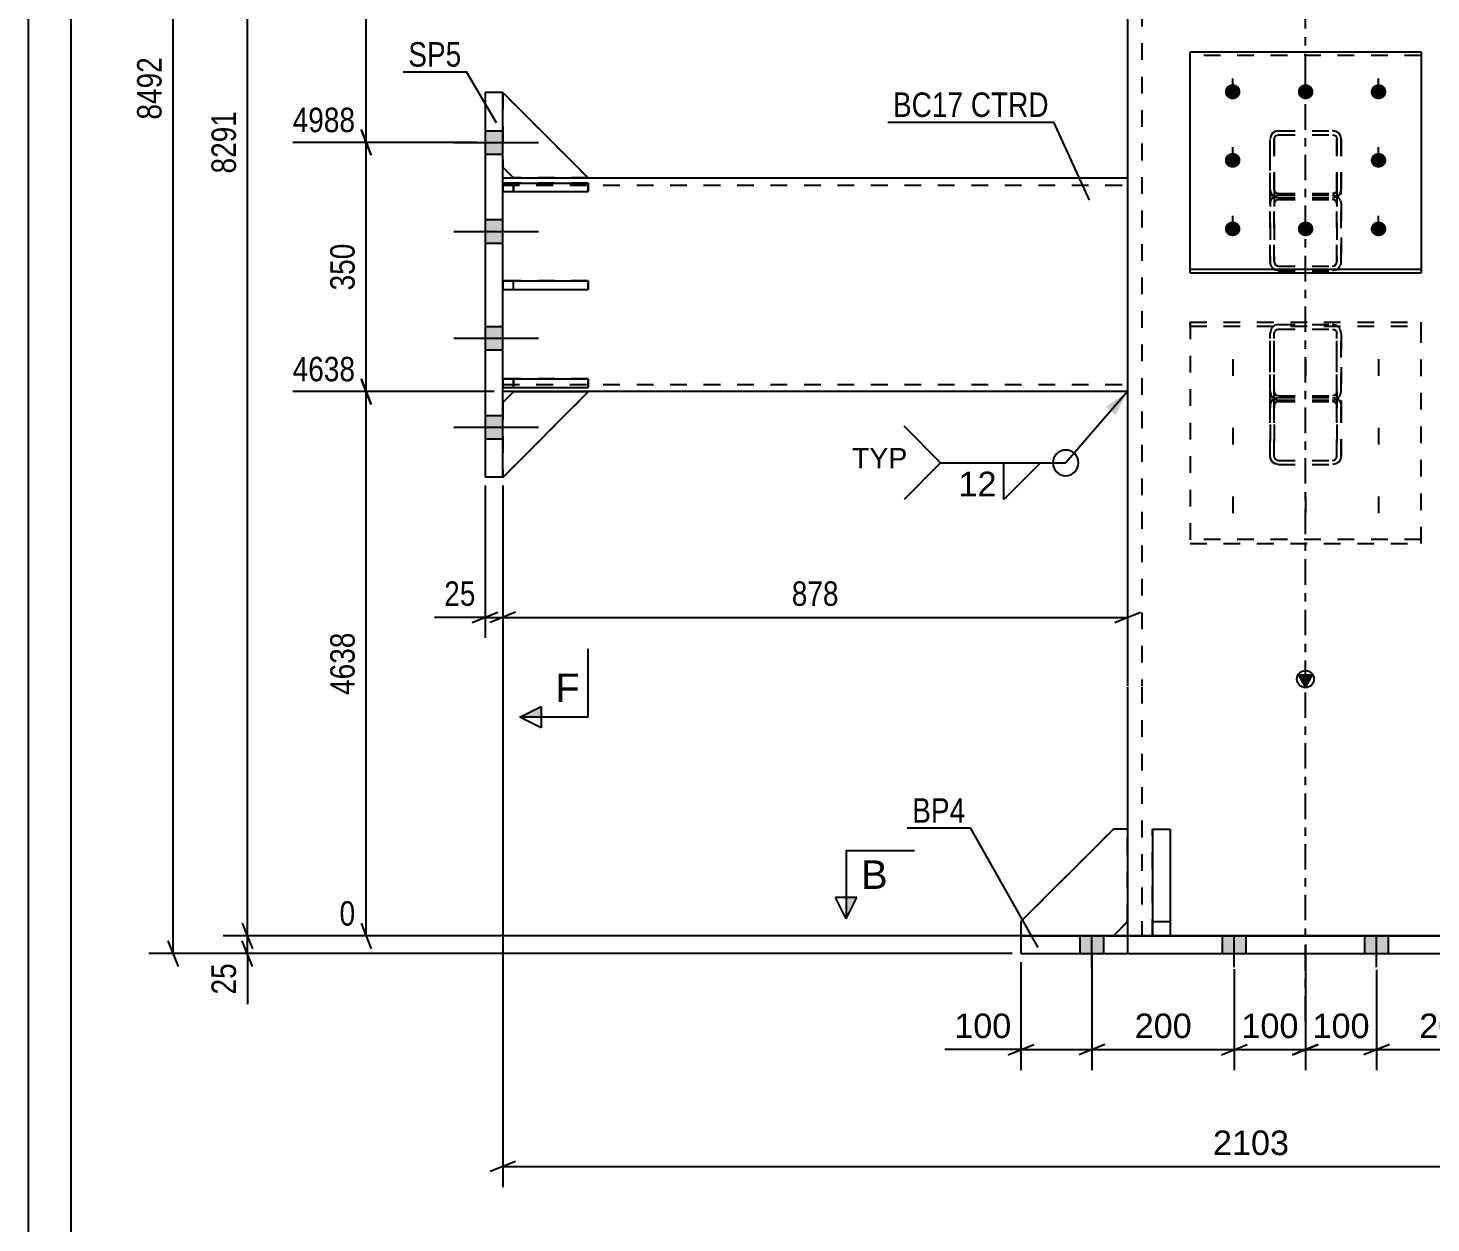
# Model space of a CAD drawing. Header units: millimetres. Extents: x -150 to 444, y -739 to 230.
# Drawn here: x -149.6 to 14.7, y -33.6 to 106.3 of the extents above; entities that cross this region are included whole.
import ezdxf

# ---------------------------------------------------------------- set-up
doc = ezdxf.new("R2010")
doc.units = ezdxf.units.MM
doc.linetypes.add('DXK_LINE_DOT2', pattern=[3.9198, 1.9599, -1.9599])
doc.linetypes.add('DXK_LINE_DOT3', pattern=[5.9187, 2.979, -0.9799, 0.9799, -0.9799])
doc.styles.add('Arial', font='ARIAL.TTF', dxfattribs={"height": 0.2})
doc.styles.add('Arial Narrow', font='ARIALN.TTF', dxfattribs={"height": 0.2})

# ---------------------------------------------------------------- blocks, each defined once
blk = doc.blocks.new('Unknown-284930291-1134')
at = {"color": 5, "linetype": 'Continuous'}
for p, q in [((-149.6, 229.79), (-149.6, -190.21)), ((-144.6, 224.79), (-144.6, -185.21))]:
    blk.add_line(p, q, dxfattribs=at)
blk = doc.blocks.new('Part-284930291-2662 - 2659')
at = {"color": 7, "linetype": 'DXK_LINE_DOT2'}
for p, q in [((-84, 76.68), (-94, 76.68)), ((-94, 76.68), (-94, 75.68)), ((-94, 75.68), (-84, 75.68)), ((-92.75, 75.68), (-92.75, 76.68)), ((-84, 75.68), (-84, 76.68))]:
    blk.add_line(p, q, dxfattribs=at)
blk = doc.blocks.new('Part-284930291-2661 - 2659')
at = {"color": 7, "linetype": 'DXK_LINE_DOT2'}
for p, q in [((-84, 88.13), (-94, 88.13)), ((-94, 88.13), (-94, 87.13)), ((-94, 87.13), (-84, 87.13)), ((-92.75, 88.13), (-92.75, 87.13)), ((-84, 87.13), (-84, 88.13))]:
    blk.add_line(p, q, dxfattribs=at)
blk = doc.blocks.new('Part-284930291-2663 - 2659')
at = {"color": 7, "linetype": 'DXK_LINE_DOT2'}
for p, q in [((-84, 65.22), (-94, 65.22)), ((-94, 65.22), (-94, 64.22)), ((-94, 64.22), (-84, 64.22)), ((-92.75, 65.22), (-92.75, 64.22)), ((-84, 64.22), (-84, 65.22))]:
    blk.add_line(p, q, dxfattribs=at)
blk = doc.blocks.new('Part-284930291-2664 - 2659')
at = {"color": 2, "linetype": 'Continuous'}
for p, q in [((-94, 88.13), (-84, 88.13)), ((-94, 88.13), (-94, 87.13)), ((-94, 87.13), (-84, 87.13)), ((-84, 88.13), (-84, 87.13))]:
    blk.add_line(p, q, dxfattribs=at)
at = {"color": 7, "linetype": 'DXK_LINE_DOT2'}
blk.add_line((-92.75, 87.13), (-92.75, 88.13), dxfattribs=at)
blk = doc.blocks.new('Part-284930291-2665 - 2659')
at = {"color": 2, "linetype": 'Continuous'}
for p, q in [((-94, 76.68), (-84, 76.68)), ((-94, 76.68), (-94, 75.68)), ((-94, 75.68), (-84, 75.68)), ((-84, 76.68), (-84, 75.68))]:
    blk.add_line(p, q, dxfattribs=at)
at = {"color": 7, "linetype": 'DXK_LINE_DOT2'}
blk.add_line((-92.75, 75.68), (-92.75, 76.68), dxfattribs=at)
blk = doc.blocks.new('Part-284930291-2666 - 2659')
at = {"color": 2, "linetype": 'Continuous'}
for p, q in [((-94, 65.22), (-84, 65.22)), ((-94, 65.22), (-94, 64.22)), ((-94, 64.22), (-84, 64.22)), ((-84, 65.22), (-84, 64.22))]:
    blk.add_line(p, q, dxfattribs=at)
at = {"color": 7, "linetype": 'DXK_LINE_DOT2'}
blk.add_line((-92.75, 64.22), (-92.75, 65.22), dxfattribs=at)
blk = doc.blocks.new('Part-284930291-2797 - 2659')
at = {"color": 7, "linetype": 'DXK_LINE_DOT2'}
for p, q in [((-92.75, 63.68), (-94, 62.43)), ((-94, 53.68), (-84, 63.68)), ((-84, 63.68), (-92.75, 63.68)), ((-94, 62.43), (-94, 53.68))]:
    blk.add_line(p, q, dxfattribs=at)
blk = doc.blocks.new('Part-284930291-2798 - 2659')
at = {"color": 2, "linetype": 'Continuous'}
for p, q in [((-92.75, 63.68), (-94, 62.43)), ((-94, 53.68), (-84, 63.68)), ((-84, 63.68), (-92.75, 63.68)), ((-94, 53.73), (-94, 53.68))]:
    blk.add_line(p, q, dxfattribs=at)
at = {"color": 7, "linetype": 'DXK_LINE_DOT2'}
blk.add_line((-94, 53.68), (-94, 62.43), dxfattribs=at)
blk = doc.blocks.new('Part-284930291-2799 - 2659')
at = {"color": 7, "linetype": 'DXK_LINE_DOT2'}
for p, q in [((-94, 89.98), (-94, 98.73)), ((-94, 98.73), (-84, 88.73)), ((-92.75, 88.73), (-94, 89.98)), ((-84, 88.73), (-92.75, 88.73))]:
    blk.add_line(p, q, dxfattribs=at)
blk = doc.blocks.new('Part-284930291-2800 - 2659')
at = {"color": 2, "linetype": 'Continuous'}
for p, q in [((-94, 98.73), (-84, 88.73)), ((-94, 89.98), (-92.75, 88.73)), ((-92.75, 88.73), (-84, 88.73))]:
    blk.add_line(p, q, dxfattribs=at)
at = {"color": 7, "linetype": 'DXK_LINE_DOT2'}
blk.add_line((-94, 98.73), (-94, 89.98), dxfattribs=at)
blk = doc.blocks.new('Bolt-284930291-2676 - 2659')
at = {"linetype": 'Continuous'}
for points in [[(-8.52, 97.94), (-8.71, 97.96), (-8.9, 98.02), (-9.06, 98.11), (-9.21, 98.23), (-9.32, 98.38), (-9.4, 98.55), (-9.44, 98.73), (-9.44, 98.92), (-9.4, 99.1), (-9.32, 99.27), (-9.21, 99.42), (-9.06, 99.54), (-8.9, 99.63), (-8.71, 99.69), (-8.52, 99.71), (-8.33, 99.69), (-8.15, 99.63), (-7.99, 99.54), (-7.84, 99.42), (-7.73, 99.27), (-7.65, 99.1), (-7.61, 98.92), (-7.61, 98.73), (-7.65, 98.55), (-7.73, 98.38), (-7.84, 98.23), (-7.99, 98.11), (-8.15, 98.02), (-8.33, 97.96)], [(0.02, 97.94), (-0.17, 97.96), (-0.36, 98.02), (-0.52, 98.11), (-0.66, 98.23), (-0.78, 98.38), (-0.85, 98.55), (-0.89, 98.73), (-0.89, 98.92), (-0.85, 99.1), (-0.78, 99.27), (-0.66, 99.42), (-0.52, 99.54), (-0.36, 99.63), (-0.17, 99.69), (0.02, 99.71), (0.21, 99.69), (0.39, 99.63), (0.56, 99.54), (0.7, 99.42), (0.81, 99.27), (0.89, 99.1), (0.93, 98.92), (0.93, 98.73), (0.89, 98.55), (0.81, 98.38), (0.7, 98.23), (0.56, 98.11), (0.39, 98.02), (0.21, 97.96)], [(8.56, 97.94), (8.37, 97.96), (8.19, 98.02), (8.02, 98.11), (7.88, 98.23), (7.77, 98.38), (7.69, 98.55), (7.65, 98.73), (7.65, 98.92), (7.69, 99.1), (7.77, 99.27), (7.88, 99.42), (8.02, 99.54), (8.19, 99.63), (8.37, 99.69), (8.56, 99.71), (8.75, 99.69), (8.93, 99.63), (9.1, 99.54), (9.24, 99.42), (9.35, 99.27), (9.43, 99.1), (9.47, 98.92), (9.47, 98.73), (9.43, 98.55), (9.35, 98.38), (9.24, 98.23), (9.1, 98.11), (8.93, 98.02), (8.75, 97.96)], [(-8.52, 89.94), (-8.71, 89.96), (-8.9, 90.01), (-9.06, 90.1), (-9.21, 90.22), (-9.32, 90.37), (-9.4, 90.53), (-9.44, 90.71), (-9.44, 90.89), (-9.4, 91.07), (-9.32, 91.23), (-9.21, 91.38), (-9.06, 91.5), (-8.9, 91.59), (-8.71, 91.64), (-8.52, 91.66), (-8.33, 91.64), (-8.15, 91.59), (-7.99, 91.5), (-7.84, 91.38), (-7.73, 91.23), (-7.65, 91.07), (-7.61, 90.89), (-7.61, 90.71), (-7.65, 90.53), (-7.73, 90.37), (-7.84, 90.22), (-7.99, 90.1), (-8.15, 90.01), (-8.33, 89.96)], [(8.56, 89.94), (8.37, 89.96), (8.19, 90.01), (8.02, 90.1), (7.88, 90.22), (7.77, 90.37), (7.69, 90.53), (7.65, 90.71), (7.65, 90.89), (7.69, 91.07), (7.77, 91.23), (7.88, 91.38), (8.02, 91.5), (8.19, 91.59), (8.37, 91.64), (8.56, 91.66), (8.75, 91.64), (8.93, 91.59), (9.1, 91.5), (9.24, 91.38), (9.35, 91.23), (9.43, 91.07), (9.47, 90.89), (9.47, 90.71), (9.43, 90.53), (9.35, 90.37), (9.24, 90.22), (9.1, 90.1), (8.93, 90.01), (8.75, 89.96)], [(-8.52, 81.91), (-8.71, 81.93), (-8.9, 81.99), (-9.06, 82.08), (-9.21, 82.2), (-9.32, 82.34), (-9.4, 82.51), (-9.44, 82.68), (-9.44, 82.86), (-9.4, 83.04), (-9.32, 83.2), (-9.21, 83.35), (-9.06, 83.47), (-8.9, 83.56), (-8.71, 83.62), (-8.52, 83.63), (-8.33, 83.62), (-8.15, 83.56), (-7.99, 83.47), (-7.84, 83.35), (-7.73, 83.2), (-7.65, 83.04), (-7.61, 82.86), (-7.61, 82.68), (-7.65, 82.51), (-7.73, 82.34), (-7.84, 82.2), (-7.99, 82.08), (-8.15, 81.99), (-8.33, 81.93)], [(0.02, 81.91), (-0.17, 81.93), (-0.36, 81.99), (-0.52, 82.08), (-0.66, 82.2), (-0.78, 82.34), (-0.85, 82.51), (-0.89, 82.68), (-0.89, 82.86), (-0.85, 83.04), (-0.78, 83.2), (-0.66, 83.35), (-0.52, 83.47), (-0.36, 83.56), (-0.17, 83.62), (0.02, 83.63), (0.21, 83.62), (0.39, 83.56), (0.56, 83.47), (0.7, 83.35), (0.81, 83.2), (0.89, 83.04), (0.93, 82.86), (0.93, 82.68), (0.89, 82.51), (0.81, 82.34), (0.7, 82.2), (0.56, 82.08), (0.39, 81.99), (0.21, 81.93)], [(8.56, 81.91), (8.37, 81.93), (8.19, 81.99), (8.02, 82.08), (7.88, 82.2), (7.77, 82.34), (7.69, 82.51), (7.65, 82.68), (7.65, 82.86), (7.69, 83.04), (7.77, 83.2), (7.88, 83.35), (8.02, 83.47), (8.19, 83.56), (8.37, 83.62), (8.56, 83.63), (8.75, 83.62), (8.93, 83.56), (9.1, 83.47), (9.24, 83.35), (9.35, 83.2), (9.43, 83.04), (9.47, 82.86), (9.47, 82.68), (9.43, 82.51), (9.35, 82.34), (9.24, 82.2), (9.1, 82.08), (8.93, 81.99), (8.75, 81.93)]]:
    blk.add_hatch(color=1, dxfattribs=at).paths.add_polyline_path(points)
at = {"color": 1, "linetype": 'Continuous'}
for p, q in [((-8.52, 98), (-8.52, 100.36)), ((0.02, 98), (0.02, 100.36)), ((8.56, 98), (8.56, 100.36)), ((-8.52, 89.97), (-8.52, 92.34)), ((8.56, 89.97), (8.56, 92.34)), ((-8.52, 81.95), (-8.52, 84.31)), ((0.02, 81.95), (0.02, 84.31)), ((8.56, 81.95), (8.56, 84.31))]:
    blk.add_line(p, q, dxfattribs=at)
blk = doc.blocks.new('Part-284930291-2677 - 2659')
at = {"color": 2, "linetype": 'Continuous'}
for p, q in [((-13.52, 78.07), (-13.52, 103.52)), ((-13.52, 103.52), (13.56, 103.52)), ((13.56, 103.52), (13.56, 77.62)), ((-13.52, 77.62), (-13.52, 78.07)), ((-13.52, 78.07), (13.56, 78.07)), ((-13.52, 77.62), (13.56, 77.62))]:
    blk.add_line(p, q, dxfattribs=at)
at = {"color": 7, "linetype": 'DXK_LINE_DOT2'}
blk.add_line((13.56, 103.07), (-13.52, 103.07), dxfattribs=at)
blk = doc.blocks.new('Part-284930291-2807 - 2659')
at = {"color": 2, "linetype": 'Continuous'}
for p, q in [((-94, 88.73), (-92.75, 88.73)), ((-84, 88.73), (-20.83, 88.73)), ((-20.83, 63.73), (-94, 63.73))]:
    blk.add_line(p, q, dxfattribs=at)
at = {"color": 7, "linetype": 'DXK_LINE_DOT2'}
for p, q in [((-94, 63.73), (-94, 88.73)), ((-92.75, 88.73), (-84, 88.73)), ((-20.83, 88.73), (-20.83, 63.73)), ((-94, 87.9), (-20.83, 87.9)), ((-94, 64.57), (-20.83, 64.57))]:
    blk.add_line(p, q, dxfattribs=at)
blk = doc.blocks.new('Part-284930291-2809 - 2659')
at = {"color": 7, "linetype": 'DXK_LINE_DOT2'}
for p, q in [((-13.52, 71.38), (-13.52, 71.84)), ((-13.52, 71.84), (-13.52, 45.93)), ((-13.52, 71.84), (13.56, 71.84)), ((-13.52, 71.38), (13.56, 71.38)), ((13.56, 71.38), (13.56, 71.84)), ((13.56, 45.93), (13.56, 71.84)), ((13.56, 46.39), (-13.52, 46.39)), ((-13.52, 45.93), (13.56, 45.93))]:
    blk.add_line(p, q, dxfattribs=at)
blk = doc.blocks.new('Part-284930291-2815 - 2659')
at = {"color": 7, "linetype": 'DXK_LINE_DOT2'}
for p, q in [((-22.5, 12.5), (-33.33, 1.67)), ((-20.83, 12.5), (-22.5, 12.5)), ((-20.83, 1.67), (-20.83, 12.5)), ((-33.33, 1.67), (-33.33, 0)), ((-22.5, 0), (-20.83, 1.67)), ((-33.33, 0), (-22.5, 0))]:
    blk.add_line(p, q, dxfattribs=at)
blk = doc.blocks.new('Part-284930291-2759 - 2659')
at = {"color": 7, "linetype": 'DXK_LINE_DOT2'}
for p, q in [((-4.07, 70.92), (-4.15, 70.52)), ((-3.65, 70.52), (-3.61, 70.72)), ((-3.61, 70.72), (-3.5, 70.89)), ((-3.15, 71.58), (-3.53, 71.5)), ((-3.5, 70.89), (-3.34, 71.01)), ((-3.34, 71.01), (-3.15, 71.05)), ((-3.15, 71.58), (3.18, 71.58)), ((-3.15, 71.05), (3.18, 71.05)), ((3.57, 71.5), (3.18, 71.58)), ((3.18, 71.05), (3.38, 71.01)), ((3.38, 71.01), (3.54, 70.89)), ((3.54, 70.89), (3.65, 70.72)), ((3.65, 70.72), (3.68, 70.52)), ((4.18, 70.52), (4.11, 70.92)), ((-4.15, 63.78), (-4.15, 70.52)), ((-4.15, 62.09), (-4.15, 70.52)), ((-3.65, 63.78), (-3.65, 70.52)), ((-3.65, 62.09), (-3.65, 70.52)), ((3.68, 63.78), (3.68, 70.52)), ((3.68, 62.09), (3.68, 70.52)), ((4.18, 63.78), (4.18, 70.52)), ((4.18, 70.52), (4.18, 62.09)), ((-4.15, 63.78), (-4.15, 56.14)), ((-4.15, 63.78), (-4.07, 63.37)), ((-4.15, 62.09), (-4.07, 62.45)), ((-4.07, 62.45), (-3.86, 62.75)), ((-3.86, 62.75), (-3.53, 62.96)), ((-3.65, 63.78), (-3.65, 56.14)), ((-3.61, 63.57), (-3.65, 63.78)), ((-3.5, 63.4), (-3.61, 63.57)), ((-3.53, 62.96), (-3.15, 63.03)), ((-3.53, 62.79), (-3.15, 62.71)), ((-3.34, 63.28), (-3.5, 63.4)), ((-3.34, 62.52), (-3.5, 62.42)), ((-3.15, 63.24), (-3.34, 63.28)), ((-3.15, 62.56), (-3.34, 62.52)), ((-3.15, 63.24), (3.18, 63.24)), ((-3.15, 63.03), (3.18, 63.03)), ((-3.15, 62.71), (3.18, 62.71)), ((-3.15, 62.56), (3.18, 62.56)), ((3.38, 63.28), (3.18, 63.24)), ((3.18, 63.03), (3.57, 62.96)), ((3.18, 62.71), (3.57, 62.79)), ((3.38, 62.52), (3.18, 62.56)), ((3.54, 63.4), (3.38, 63.28)), ((3.54, 62.42), (3.38, 62.52)), ((3.65, 63.57), (3.54, 63.4)), ((3.57, 62.96), (3.89, 62.75)), ((3.68, 63.78), (3.65, 63.57)), ((3.68, 63.78), (3.68, 56.14)), ((3.89, 62.75), (4.11, 62.45)), ((4.11, 63.37), (4.18, 63.78)), ((4.11, 62.45), (4.18, 62.09)), ((4.18, 56.14), (4.18, 63.78)), ((-4.15, 56.14), (-4.15, 62.09)), ((-3.61, 62.27), (-3.65, 62.09)), ((-3.65, 56.14), (-3.65, 62.09)), ((-3.5, 62.42), (-3.61, 62.27)), ((3.65, 62.27), (3.54, 62.42)), ((3.68, 62.09), (3.65, 62.27)), ((3.68, 56.14), (3.68, 62.09)), ((4.18, 62.09), (4.18, 56.14)), ((-4.07, 55.78), (-4.15, 56.14)), ((-3.65, 56.14), (-3.61, 55.96)), ((-3.61, 55.96), (-3.5, 55.81)), ((3.54, 55.81), (3.65, 55.96)), ((3.65, 55.96), (3.68, 56.14)), ((4.18, 56.14), (4.11, 55.78)), ((-3.86, 55.47), (-4.07, 55.78)), ((-3.53, 55.27), (-3.86, 55.47)), ((-3.15, 55.2), (-3.53, 55.27)), ((-3.5, 55.81), (-3.34, 55.7)), ((-3.34, 55.7), (-3.15, 55.67)), ((-3.15, 55.67), (3.18, 55.67)), ((-3.15, 55.2), (3.18, 55.2)), ((3.18, 55.67), (3.38, 55.7)), ((3.57, 55.27), (3.18, 55.2)), ((3.38, 55.7), (3.54, 55.81)), ((3.89, 55.47), (3.57, 55.27)), ((4.11, 55.78), (3.89, 55.47))]:
    blk.add_line(p, q, dxfattribs=at)
for centre, start, end in [((-3.11, 70.56), 114.3199, 159.2417), ((3.14, 70.56), 20.7583, 65.68), ((-3.11, 63.74), 200.7583, 245.68), ((3.14, 63.74), 294.3199, 339.2417)]:
    blk.add_arc(centre, 1.03, start, end, dxfattribs=at)
blk = doc.blocks.new('Part-284930291-2760 - 2659')
at = {"color": 7, "linetype": 'DXK_LINE_DOT2'}
for p, q in [((-17.92, 0), (-17.92, 12.5)), ((-17.92, 12.5), (-15.83, 12.5)), ((-15.83, 12.5), (-15.83, 0)), ((-17.92, 1.67), (-15.83, 1.67)), ((-15.83, 0), (-17.92, 0))]:
    blk.add_line(p, q, dxfattribs=at)
blk = doc.blocks.new('Part-284930291-2771 - 2659')
at = {"color": 7, "linetype": 'DXK_LINE_DOT2'}
for p, q in [((-4.07, 93.68), (-4.15, 93.32)), ((-3.86, 93.98), (-4.07, 93.68)), ((-3.53, 94.19), (-3.86, 93.98)), ((-3.61, 93.5), (-3.5, 93.65)), ((-3.15, 94.26), (-3.53, 94.19)), ((-3.5, 93.65), (-3.34, 93.75)), ((-3.34, 93.75), (-3.15, 93.79)), ((-3.15, 94.26), (3.18, 94.26)), ((-3.15, 93.79), (3.18, 93.79)), ((3.57, 94.19), (3.18, 94.26)), ((3.18, 93.79), (3.38, 93.75)), ((3.38, 93.75), (3.54, 93.65)), ((3.54, 93.65), (3.65, 93.5)), ((3.89, 93.98), (3.57, 94.19)), ((4.11, 93.68), (3.89, 93.98)), ((4.18, 93.32), (4.11, 93.68)), ((-4.15, 87.37), (-4.15, 93.32)), ((-4.15, 85.68), (-4.15, 93.32)), ((-3.65, 93.32), (-3.61, 93.5)), ((-3.65, 87.37), (-3.65, 93.32)), ((-3.65, 93.32), (-3.65, 85.68)), ((3.65, 93.5), (3.68, 93.32)), ((3.68, 87.37), (3.68, 93.32)), ((3.68, 93.32), (3.68, 85.68)), ((4.18, 87.37), (4.18, 93.32)), ((4.18, 93.32), (4.18, 85.68)), ((-4.15, 87.37), (-4.15, 78.94)), ((-4.15, 87.37), (-4.07, 87.01)), ((-3.65, 87.37), (-3.65, 78.94)), ((-3.61, 87.19), (-3.65, 87.37)), ((-3.5, 87.04), (-3.61, 87.19)), ((3.65, 87.19), (3.54, 87.04)), ((3.68, 87.37), (3.65, 87.19)), ((3.68, 87.37), (3.68, 78.94)), ((4.11, 87.01), (4.18, 87.37)), ((4.18, 78.94), (4.18, 87.37)), ((-4.15, 85.68), (-4.07, 86.09)), ((-4.15, 78.94), (-4.15, 85.68)), ((-4.07, 87.01), (-3.86, 86.7)), ((-3.86, 86.7), (-3.53, 86.5)), ((-3.61, 85.89), (-3.65, 85.68)), ((-3.65, 78.94), (-3.65, 85.68)), ((-3.5, 86.06), (-3.61, 85.89)), ((-3.53, 86.66), (-3.15, 86.75)), ((-3.53, 86.5), (-3.15, 86.43)), ((-3.34, 86.93), (-3.5, 87.04)), ((-3.34, 86.17), (-3.5, 86.06)), ((-3.15, 86.9), (-3.34, 86.93)), ((-3.15, 86.21), (-3.34, 86.17)), ((-3.15, 86.9), (3.18, 86.9)), ((-3.15, 86.75), (3.18, 86.75)), ((-3.15, 86.43), (3.18, 86.43)), ((-3.15, 86.21), (3.18, 86.21)), ((3.38, 86.93), (3.18, 86.9)), ((3.18, 86.75), (3.57, 86.66)), ((3.18, 86.43), (3.57, 86.5)), ((3.38, 86.17), (3.18, 86.21)), ((3.54, 87.04), (3.38, 86.93)), ((3.54, 86.06), (3.38, 86.17)), ((3.65, 85.89), (3.54, 86.06)), ((3.57, 86.5), (3.89, 86.7)), ((3.68, 85.68), (3.65, 85.89)), ((3.68, 78.94), (3.68, 85.68)), ((3.89, 86.7), (4.11, 87.01)), ((4.11, 86.09), (4.18, 85.68)), ((4.18, 85.68), (4.18, 78.94)), ((-4.07, 78.53), (-4.15, 78.94)), ((-3.65, 78.94), (-3.61, 78.74)), ((3.65, 78.74), (3.68, 78.94)), ((4.18, 78.94), (4.11, 78.53)), ((-3.61, 78.74), (-3.5, 78.57)), ((-3.15, 77.88), (-3.53, 77.96)), ((-3.5, 78.57), (-3.34, 78.45)), ((-3.34, 78.45), (-3.15, 78.41)), ((-3.15, 78.41), (3.18, 78.41)), ((-3.15, 77.88), (3.18, 77.88)), ((3.18, 78.41), (3.38, 78.45)), ((3.57, 77.96), (3.18, 77.88)), ((3.38, 78.45), (3.54, 78.57)), ((3.54, 78.57), (3.65, 78.74))]:
    blk.add_line(p, q, dxfattribs=at)
for centre, start, end in [((-3.11, 85.72), 114.3199, 159.2417), ((3.14, 85.72), 20.7583, 65.68), ((-3.11, 78.9), 200.7583, 245.68), ((3.14, 78.9), 294.3199, 339.2417)]:
    blk.add_arc(centre, 1.03, start, end, dxfattribs=at)
blk = doc.blocks.new('Part-284930291-2776 - 2659')
at = {"color": 2, "linetype": 'Continuous'}
for p, q in [((-94, 98.73), (-96.08, 98.73)), ((-96.08, 98.73), (-96.08, 53.73)), ((-94, 53.73), (-94, 98.73)), ((-96.08, 53.73), (-94, 53.73))]:
    blk.add_line(p, q, dxfattribs=at)
blk = doc.blocks.new('Part-284930291-2812 - 2659')
at = {"color": 2, "linetype": 'Continuous'}
for p, q in [((-17.92, 12.5), (-17.92, 0)), ((-17.92, 12.5), (-15.83, 12.5)), ((-15.83, 12.5), (-15.83, 0)), ((-17.92, 1.67), (-15.83, 1.67)), ((-17.92, 0), (-15.83, 0))]:
    blk.add_line(p, q, dxfattribs=at)
blk = doc.blocks.new('Bolt-284930291-2827 - 2659')
at = {"linetype": 'Continuous'}
for points in [[(-23.62, 0), (-26.38, 0), (-26.38, -2.08), (-23.62, -2.08)], [(-23.62, 0), (-26.38, 0), (-26.38, -2.08), (-23.62, -2.08)], [(-6.96, 0), (-9.71, 0), (-9.71, -2.08), (-6.96, -2.08)], [(-6.96, 0), (-9.71, 0), (-9.71, -2.08), (-6.96, -2.08)], [(9.71, 0), (6.96, 0), (6.96, -2.08), (9.71, -2.08)], [(9.71, 0), (6.96, 0), (6.96, -2.08), (9.71, -2.08)], [(26.38, 0), (23.62, 0), (23.62, -2.08), (26.38, -2.08)], [(26.38, 0), (23.62, 0), (23.62, -2.08), (26.38, -2.08)]]:
    blk.add_hatch(color=1, dxfattribs=at).paths.add_polyline_path(points)
at = {"color": 1, "linetype": 'Continuous'}
for p, q in [((-26.38, -2.08), (-26.38, 0)), ((-26.38, -2.08), (-26.38, 0)), ((-25, -3.67), (-25, 0)), ((-25, -3.67), (-25, 0)), ((-23.62, -2.08), (-23.62, 0)), ((-23.62, -2.08), (-23.62, 0)), ((-9.71, -2.08), (-9.71, 0)), ((-9.71, -2.08), (-9.71, 0)), ((-8.33, -3.67), (-8.33, 0)), ((-8.33, -3.67), (-8.33, 0)), ((-6.96, -2.08), (-6.96, 0)), ((-6.96, -2.08), (-6.96, 0)), ((6.96, -2.08), (6.96, 0)), ((6.96, -2.08), (6.96, 0)), ((8.33, -3.67), (8.33, 0)), ((8.33, -3.67), (8.33, 0)), ((9.71, -2.08), (9.71, 0)), ((9.71, -2.08), (9.71, 0)), ((23.62, -2.08), (23.62, 0)), ((23.62, -2.08), (23.62, 0)), ((25, -3.67), (25, 0)), ((25, -3.67), (25, 0)), ((26.38, -2.08), (26.38, 0)), ((26.38, -2.08), (26.38, 0))]:
    blk.add_line(p, q, dxfattribs=at)
blk = doc.blocks.new('Bolt-284930291-2828 - 2659')
at = {"color": 1, "linetype": 'DXK_LINE_DOT2'}
for p, q in [((-8.52, 67.51), (-8.52, 65.15)), ((0.02, 67.51), (0.02, 65.15)), ((8.56, 67.51), (8.56, 65.15)), ((-8.52, 59.48), (-8.52, 57.12)), ((8.56, 59.48), (8.56, 57.12)), ((-8.52, 51.46), (-8.52, 49.09)), ((0.02, 51.46), (0.02, 49.09)), ((8.56, 51.46), (8.56, 49.09))]:
    blk.add_line(p, q, dxfattribs=at)
blk = doc.blocks.new('Bolt-284930291-2833 - 2659')
at = {"linetype": 'Continuous'}
for points in [[(-96.08, 94.27), (-96.08, 91.52), (-94, 91.52), (-94, 94.27)], [(-96.08, 94.27), (-96.08, 91.52), (-94, 91.52), (-94, 94.27)], [(-96.08, 94.27), (-96.08, 91.52), (-94, 91.52), (-94, 94.27)], [(-96.08, 83.86), (-96.08, 81.11), (-94, 81.11), (-94, 83.86)], [(-96.08, 83.86), (-96.08, 81.11), (-94, 81.11), (-94, 83.86)], [(-96.08, 71.36), (-96.08, 68.61), (-94, 68.61), (-94, 71.36)], [(-96.08, 71.36), (-96.08, 68.61), (-94, 68.61), (-94, 71.36)], [(-96.08, 60.94), (-96.08, 58.19), (-94, 58.19), (-94, 60.94)], [(-96.08, 60.94), (-96.08, 58.19), (-94, 58.19), (-94, 60.94)], [(-96.08, 60.94), (-96.08, 58.19), (-94, 58.19), (-94, 60.94)]]:
    blk.add_hatch(color=1, dxfattribs=at).paths.add_polyline_path(points)
at = {"color": 1, "linetype": 'Continuous'}
for p, q in [((-96.08, 94.27), (-94, 94.27)), ((-96.08, 94.27), (-94, 94.27)), ((-96.08, 94.27), (-94, 94.27)), ((-99.75, 92.9), (-89.83, 92.9)), ((-99.75, 92.9), (-89.83, 92.9)), ((-99.75, 92.9), (-89.83, 92.9)), ((-96.08, 91.52), (-94, 91.52)), ((-96.08, 91.52), (-94, 91.52)), ((-96.08, 91.52), (-94, 91.52)), ((-96.08, 83.86), (-94, 83.86)), ((-96.08, 83.86), (-94, 83.86)), ((-99.75, 82.48), (-89.83, 82.48)), ((-99.75, 82.48), (-89.83, 82.48)), ((-96.08, 81.11), (-94, 81.11)), ((-96.08, 81.11), (-94, 81.11)), ((-96.08, 71.36), (-94, 71.36)), ((-96.08, 71.36), (-94, 71.36)), ((-99.75, 69.98), (-89.83, 69.98)), ((-99.75, 69.98), (-89.83, 69.98)), ((-96.08, 68.61), (-94, 68.61)), ((-96.08, 68.61), (-94, 68.61)), ((-96.08, 60.94), (-94, 60.94)), ((-96.08, 60.94), (-94, 60.94)), ((-96.08, 60.94), (-94, 60.94)), ((-99.75, 59.57), (-89.83, 59.57)), ((-99.75, 59.57), (-89.83, 59.57)), ((-99.75, 59.57), (-89.83, 59.57)), ((-96.08, 58.19), (-94, 58.19)), ((-96.08, 58.19), (-94, 58.19)), ((-96.08, 58.19), (-94, 58.19))]:
    blk.add_line(p, q, dxfattribs=at)
blk = doc.blocks.new('Part-284930291-2838 - 2659')
at = {"linetype": 'Continuous'}
blk.add_hatch(color=2, dxfattribs=at).paths.add_polyline_path([(0, 29.17), (-0.8, 30.57), (0.8, 30.57)])
at = {"color": 7, "linetype": 'DXK_LINE_DOT3'}
for p, q in [((0, 120.29), (0, 195.84)), ((0, 29.27), (0, 120.19)), ((0, -10), (0, 29.17))]:
    blk.add_line(p, q, dxfattribs=at)
at = {"color": 2, "linetype": 'Continuous'}
for p, q in [((-20.83, 185.84), (-20.83, 120.29)), ((-20.83, 185.84), (-20.42, 185.84)), ((-19.02, 185.84), (-17.5, 185.84)), ((-17.5, 185.84), (-13.52, 185.84)), ((19.02, 185.84), (13.56, 185.84)), ((20.83, 185.84), (20.42, 185.84)), ((20.83, 185.84), (20.83, 120.29)), ((-20.83, 120.19), (-20.83, 29.27)), ((20.83, 120.19), (20.83, 29.27)), ((0, 29.17), (-0.8, 30.57)), ((-0.8, 30.57), (0.8, 30.57)), ((0.8, 30.57), (0, 29.17)), ((-20.83, 29.17), (-20.83, 12.5)), ((20.83, 29.17), (20.83, 12.5)), ((-20.83, 1.67), (-20.83, 0)), ((20.83, 0), (20.83, 1.67))]:
    blk.add_line(p, q, dxfattribs=at)
at = {"color": 7, "linetype": 'DXK_LINE_DOT2'}
for p, q in [((-20.83, 185.84), (-19.02, 185.84)), ((-20.42, 185.84), (-19.86, 185.84)), ((-19.17, 185.84), (-19.17, 120.29)), ((-13.52, 185.84), (13.56, 185.84)), ((20.42, 185.84), (17.5, 185.84)), ((19.17, 185.84), (19.17, 120.29)), ((-19.17, 120.19), (-19.17, 29.27)), ((19.17, 120.19), (19.17, 29.27)), ((-19.17, 29.17), (-19.17, 0)), ((19.17, 29.17), (19.17, 0)), ((-20.83, 12.5), (-20.83, 1.67)), ((20.83, 12.5), (20.83, 1.67)), ((20.83, 0), (-20.83, 0))]:
    blk.add_line(p, q, dxfattribs=at)
at = {"color": 2, "linetype": 'Continuous'}
blk.add_circle((0, 30.07), 1, dxfattribs=at)
blk = doc.blocks.new('Part-284930291-2843 - 2659')
at = {"color": 2, "linetype": 'Continuous'}
for p, q in [((33.33, 0), (-33.33, 0)), ((-33.33, 0), (-33.33, -2.08)), ((-20.83, 0), (-20.83, -2.08)), ((20.83, -2.08), (20.83, 0)), ((33.33, -2.08), (33.33, 0)), ((-33.33, -2.08), (-20.83, -2.08)), ((-20.83, -2.08), (33.33, -2.08))]:
    blk.add_line(p, q, dxfattribs=at)
blk = doc.blocks.new('Part-284930291-2844 - 2659')
at = {"color": 2, "linetype": 'Continuous'}
for p, q in [((-22.5, 12.5), (-33.33, 1.67)), ((-20.83, 12.5), (-22.5, 12.5)), ((-20.83, 12.5), (-20.83, 1.67)), ((-33.33, 1.67), (-33.33, 0)), ((-22.5, 0), (-20.83, 1.67))]:
    blk.add_line(p, q, dxfattribs=at)
at = {"color": 7, "linetype": 'DXK_LINE_DOT2'}
blk.add_line((-33.33, 0), (-22.5, 0), dxfattribs=at)
blk = doc.blocks.new('StraightDimension-284930291-6449 - 2659')
at = {"color": 7, "linetype": 'Continuous'}
for p, q in [((-25, -2.04), (-25, -15.71)), ((-8.33, -3.88), (-8.33, -15.71)), ((-23.5, -12.71), (-26.5, -13.91)), ((-9.83, -13.91), (-6.83, -12.71)), ((-25, -13.31), (-8.33, -13.31))]:
    blk.add_line(p, q, dxfattribs=at)
at = {"color": 0}
blk.add_wipeout([(-12.73, -12.56), (-12.73, -8.36), (-20.6, -8.36), (-20.6, -12.56)], dxfattribs=at)
at = {"color": 3, "style": 'Arial'}
blk.add_text('200', height=2.865, dxfattribs=at).set_placement((-20, -11.96))
blk = doc.blocks.new('StraightDimension-284930291-6447 - 2659')
at = {"color": 7, "linetype": 'Continuous'}
for p, q in [((0, -1), (0, -15.71)), ((8.33, -3.97), (8.33, -15.71)), ((-1.5, -13.91), (1.5, -12.71)), ((9.83, -12.71), (6.83, -13.91)), ((0, -13.31), (8.33, -13.31))]:
    blk.add_line(p, q, dxfattribs=at)
at = {"color": 0}
blk.add_wipeout([(8.1, -12.56), (8.1, -8.36), (0.23, -8.36), (0.23, -12.56)], dxfattribs=at)
at = {"color": 3, "style": 'Arial'}
blk.add_text('100', height=2.865, dxfattribs=at).set_placement((0.83, -11.96))
blk = doc.blocks.new('StraightDimension-284930291-6620 - 2659')
at = {"color": 7, "linetype": 'Continuous'}
for p, q in [((112.26, 62.23), (111.06, 65.23)), ((80.15, 63.73), (120.28, 63.73)), ((111.66, 0), (111.66, 63.73)), ((111.06, 1.5), (112.26, -1.5)), ((-32.33, 0), (114.79, 0))]:
    blk.add_line(p, q, dxfattribs=at)
at = {"color": 0, "linetype": 'Continuous'}
for points in [[(120.88, 64.33), (120.88, 68.53), (112.36, 68.53), (112.36, 64.33)], [(115.39, 0.6), (115.39, 4.8), (112.36, 4.8), (112.36, 0.6)]]:
    blk.add_wipeout(points, dxfattribs=at)
at = {"color": 0}
blk.add_wipeout([(110.91, 36.12), (106.71, 36.12), (106.71, 27.61), (110.91, 27.61)], dxfattribs=at)
at = {"color": 3, "linetype": 'Continuous', "style": 'Arial Narrow'}
for s, height, p in [('4638', 2.863, (112.96, 64.93)), ('0', 2.86, (112.96, 1.2))]:
    blk.add_text(s, height=height, dxfattribs=at).set_placement(p)
at = {"color": 3, "style": 'Arial Narrow'}
blk.add_text('4638', height=2.863, rotation=90.0002, dxfattribs=at).set_placement((110.31, 28.21))
blk = doc.blocks.new('StraightDimension-284930291-2865 - 2659')
at = {"color": 7, "linetype": 'Continuous'}
for p, q in [((-123.31, 184.34), (-124.51, 187.34)), ((-21.83, 185.84), (-126.76, 185.84)), ((-123.91, 0), (-123.91, 185.84)), ((-124.51, 1.5), (-123.31, -1.5)), ((-34.33, 0), (-126.76, 0))]:
    blk.add_line(p, q, dxfattribs=at)
at = {"color": 0}
blk.add_wipeout([(-124.66, 97.18), (-128.86, 97.18), (-128.86, 88.66), (-124.66, 88.66)], dxfattribs=at)
at = {"color": 3, "style": 'Arial Narrow'}
blk.add_text('8291', height=2.863, rotation=90.0002, dxfattribs=at).set_placement((-125.26, 89.26))
blk = doc.blocks.new('StraightDimension-284930291-2874 - 2659')
at = {"color": 7, "linetype": 'Continuous'}
for p, q in [((-124.51, 1.5), (-123.31, -1.5)), ((-34.33, 0), (-126.76, 0)), ((-123.31, -3.58), (-124.51, -0.58)), ((-123.91, -2.08), (-123.91, 0)), ((-34.33, -2.08), (-126.76, -2.08))]:
    blk.add_line(p, q, dxfattribs=at)
at = {"color": 0}
blk.add_wipeout([(-124.66, -2.61), (-128.86, -2.61), (-128.86, -7.46), (-124.66, -7.46)], dxfattribs=at)
at = {"color": 7, "linetype": 'Continuous'}
blk.add_line((-123.91, -2.08), (-123.91, -7.99), dxfattribs=at)
blk.add_line((-123.91, -2.08), (-123.91, -7.99), dxfattribs=at)
at = {"color": 3, "style": 'Arial Narrow'}
blk.add_text('25', height=2.863, rotation=90.0002, dxfattribs=at).set_placement((-125.26, -6.86))
blk = doc.blocks.new('StraightDimension-284930291-2884 - 2659')
at = {"color": 7, "linetype": 'Continuous'}
for p, q in [((-8.17, 200.53), (-135.47, 200.53)), ((-132.02, 199.03), (-133.22, 202.03)), ((-132.62, -2.08), (-132.62, 200.53)), ((-133.22, -0.58), (-132.02, -3.58)), ((-34.33, -2.08), (-135.47, -2.08))]:
    blk.add_line(p, q, dxfattribs=at)
at = {"color": 0}
blk.add_wipeout([(-133.37, 103.48), (-137.57, 103.48), (-137.57, 94.97), (-133.37, 94.97)], dxfattribs=at)
at = {"color": 3, "style": 'Arial Narrow'}
blk.add_text('8492', height=2.863, rotation=90.0002, dxfattribs=at).set_placement((-133.97, 95.57))
blk = doc.blocks.new('StraightDimension-284930291-3035 - 2659')
at = {"color": 7, "linetype": 'Continuous'}
for p, q in [((-94, 52.73), (-94, -29.4)), ((-92.5, -26.4), (-95.5, -27.6)), ((-94, -27), (81.23, -27))]:
    blk.add_line(p, q, dxfattribs=at)
at = {"color": 0}
blk.add_wipeout([(-1.34, -26.25), (-1.34, -22.05), (-11.43, -22.05), (-11.43, -26.25)], dxfattribs=at)
at = {"color": 3, "style": 'Arial'}
blk.add_text('2103', height=2.865, dxfattribs=at).set_placement((-10.83, -25.65))
blk = doc.blocks.new('StraightDimension-284930291-6225 - 2659')
at = {"color": 7, "linetype": 'Continuous'}
for p, q in [((-20.83, 62.73), (-20.83, 34.89)), ((-94, 52.73), (-94, 34.89)), ((-92.5, 37.89), (-95.5, 36.69)), ((-22.33, 36.69), (-19.33, 37.89)), ((-94, 37.29), (-20.83, 37.29))]:
    blk.add_line(p, q, dxfattribs=at)
at = {"color": 0}
blk.add_wipeout([(-54.07, 38.04), (-54.07, 42.24), (-60.76, 42.24), (-60.76, 38.04)], dxfattribs=at)
at = {"color": 3, "style": 'Arial Narrow'}
blk.add_text('878', height=2.863, dxfattribs=at).set_placement((-60.16, 38.64))
blk = doc.blocks.new('StraightDimension-284930291-6226 - 2659')
at = {"color": 7, "linetype": 'Continuous'}
for p, q in [((-96.08, 52.73), (-96.08, 34.89)), ((-94, 52.73), (-94, 34.89)), ((-97.58, 36.69), (-94.58, 37.89)), ((-92.5, 37.89), (-95.5, 36.69)), ((-96.08, 37.29), (-94, 37.29))]:
    blk.add_line(p, q, dxfattribs=at)
at = {"color": 0}
blk.add_wipeout([(-96.61, 38.04), (-96.61, 42.24), (-101.46, 42.24), (-101.46, 38.04)], dxfattribs=at)
at = {"color": 7, "linetype": 'Continuous'}
blk.add_line((-96.08, 37.29), (-101.99, 37.29), dxfattribs=at)
blk.add_line((-96.08, 37.29), (-101.99, 37.29), dxfattribs=at)
at = {"color": 3, "style": 'Arial Narrow'}
blk.add_text('25', height=2.863, dxfattribs=at).set_placement((-100.86, 38.64))
blk = doc.blocks.new('StraightDimension-284930291-6446 - 2659')
at = {"color": 7, "linetype": 'Continuous'}
for p, q in [((8.33, -3.97), (8.33, -15.71)), ((25, -3.97), (25, -15.71)), ((9.83, -12.71), (6.83, -13.91)), ((23.5, -13.91), (26.5, -12.71)), ((8.33, -13.31), (25, -13.31))]:
    blk.add_line(p, q, dxfattribs=at)
at = {"color": 0}
blk.add_wipeout([(20.6, -12.56), (20.6, -8.36), (12.73, -8.36), (12.73, -12.56)], dxfattribs=at)
at = {"color": 3, "style": 'Arial'}
blk.add_text('200', height=2.865, dxfattribs=at).set_placement((13.33, -11.96))
blk = doc.blocks.new('StraightDimension-284930291-6448 - 2659')
at = {"color": 7, "linetype": 'Continuous'}
for p, q in [((0, -1), (0, -15.71)), ((-8.33, -3.88), (-8.33, -15.71)), ((-9.83, -13.91), (-6.83, -12.71)), ((1.5, -12.71), (-1.5, -13.91)), ((-8.33, -13.31), (0, -13.31))]:
    blk.add_line(p, q, dxfattribs=at)
at = {"color": 0}
blk.add_wipeout([(-0.23, -12.56), (-0.23, -8.36), (-8.1, -8.36), (-8.1, -12.56)], dxfattribs=at)
at = {"color": 3, "style": 'Arial'}
blk.add_text('100', height=2.865, dxfattribs=at).set_placement((-7.5, -11.96))
blk = doc.blocks.new('StraightDimension-284930291-6450 - 2659')
at = {"color": 7, "linetype": 'Continuous'}
for p, q in [((-33.33, -3.08), (-33.33, -15.71)), ((-25, -2.04), (-25, -15.71)), ((-34.83, -13.91), (-31.83, -12.71)), ((-23.5, -12.71), (-26.5, -13.91)), ((-33.33, -13.31), (-25, -13.31))]:
    blk.add_line(p, q, dxfattribs=at)
at = {"color": 0}
blk.add_wipeout([(-33.86, -12.56), (-33.86, -8.36), (-41.73, -8.36), (-41.73, -12.56)], dxfattribs=at)
at = {"color": 7, "linetype": 'Continuous'}
blk.add_line((-33.33, -13.31), (-42.25, -13.31), dxfattribs=at)
blk.add_line((-33.33, -13.31), (-42.25, -13.31), dxfattribs=at)
at = {"color": 3, "style": 'Arial'}
blk.add_text('100', height=2.865, dxfattribs=at).set_placement((-41.13, -11.96))
blk = doc.blocks.new('StraightDimension-284930291-6683 - 2659')
at = {"color": 7, "linetype": 'Continuous'}
for p, q in [((-109.4, 154.06), (-110.6, 157.06)), ((-71.04, 155.56), (-118.61, 155.56)), ((-110, 92.9), (-110, 155.56)), ((-110.6, 94.4), (-109.4, 91.4)), ((-97.08, 92.9), (-118.61, 92.9))]:
    blk.add_line(p, q, dxfattribs=at)
at = {"color": 0, "linetype": 'Continuous'}
blk.add_wipeout([(-110.7, 156.16), (-110.7, 160.36), (-119.21, 160.36), (-119.21, 156.16)], dxfattribs=at)
at = {"color": 0}
blk.add_wipeout([(-110.75, 128.48), (-114.95, 128.48), (-114.95, 119.97), (-110.75, 119.97)], dxfattribs=at)
at = {"color": 3, "linetype": 'Continuous', "style": 'Arial Narrow'}
blk.add_text('7928', height=2.863, dxfattribs=at).set_placement((-118.61, 156.76))
at = {"color": 3, "style": 'Arial Narrow'}
blk.add_text('2940', height=2.863, rotation=90.0002, dxfattribs=at).set_placement((-111.35, 120.57))
blk = doc.blocks.new('StraightDimension-284930291-6684 - 2659')
at = {"color": 7, "linetype": 'Continuous'}
for p, q in [((-109.4, 91.4), (-110.6, 94.4)), ((-97.08, 92.9), (-118.61, 92.9)), ((-110, 63.73), (-110, 92.9)), ((-110.6, 65.23), (-109.4, 62.23)), ((-95, 63.73), (-118.61, 63.73))]:
    blk.add_line(p, q, dxfattribs=at)
at = {"color": 0, "linetype": 'Continuous'}
blk.add_wipeout([(-110.7, 93.5), (-110.7, 97.7), (-119.21, 97.7), (-119.21, 93.5)], dxfattribs=at)
at = {"color": 0}
blk.add_wipeout([(-110.75, 81.66), (-114.95, 81.66), (-114.95, 74.97), (-110.75, 74.97)], dxfattribs=at)
at = {"color": 3, "linetype": 'Continuous', "style": 'Arial Narrow'}
blk.add_text('4988', height=2.863, dxfattribs=at).set_placement((-118.61, 94.1))
at = {"color": 3, "style": 'Arial Narrow'}
blk.add_text('350', height=2.863, rotation=90.0002, dxfattribs=at).set_placement((-111.35, 75.57))
blk = doc.blocks.new('StraightDimension-284930291-6685 - 2659')
at = {"color": 7, "linetype": 'Continuous'}
for p, q in [((-109.4, 62.23), (-110.6, 65.23)), ((-95, 63.73), (-118.61, 63.73)), ((-110, 0), (-110, 63.73)), ((-110.6, 1.5), (-109.4, -1.5)), ((32.33, 0), (-113.12, 0))]:
    blk.add_line(p, q, dxfattribs=at)
at = {"color": 0, "linetype": 'Continuous'}
for points in [[(-110.7, 64.33), (-110.7, 68.53), (-119.21, 68.53), (-119.21, 64.33)], [(-110.7, 0.6), (-110.7, 4.8), (-113.72, 4.8), (-113.72, 0.6)]]:
    blk.add_wipeout(points, dxfattribs=at)
at = {"color": 0}
blk.add_wipeout([(-110.75, 36.12), (-114.95, 36.12), (-114.95, 27.61), (-110.75, 27.61)], dxfattribs=at)
at = {"color": 3, "linetype": 'Continuous', "style": 'Arial Narrow'}
for s, height, p in [('4638', 2.863, (-118.61, 64.93)), ('0', 2.86, (-113.12, 1.2))]:
    blk.add_text(s, height=height, dxfattribs=at).set_placement(p)
at = {"color": 3, "style": 'Arial Narrow'}
blk.add_text('4638', height=2.863, rotation=90.0002, dxfattribs=at).set_placement((-111.35, 28.21))
blk = doc.blocks.new('Mark-284930291-2772 - 2659')
at = {"color": 0}
blk.add_wipeout([(-98.86, 101.77), (-98.86, 104.77), (-105.07, 104.77), (-105.07, 101.77)], dxfattribs=at)
blk.add_wipeout([(-98.86, 101.77), (-98.86, 104.77), (-105.07, 104.77), (-105.07, 101.77)], dxfattribs=at)
at = {"color": 30, "linetype": 'Continuous'}
for p in [(-105.67, 101.17), (-94.73, 95.18)]:
    blk.add_line(p, (-98.26, 101.17), dxfattribs=at)
at = {"color": 3, "style": 'Arial Narrow'}
blk.add_text('SP5', height=2.863, dxfattribs=at).set_placement((-105.07, 101.77))
blk = doc.blocks.new('Mark-284930291-2839 - 2659')
at = {"color": 0}
blk.add_wipeout([(-39.84, 13.25), (-39.84, 16.25), (-46.05, 16.25), (-46.05, 13.25)], dxfattribs=at)
blk.add_wipeout([(-39.84, 13.25), (-39.84, 16.25), (-46.05, 16.25), (-46.05, 13.25)], dxfattribs=at)
at = {"color": 30, "linetype": 'Continuous'}
for p in [(-46.65, 12.65), (-31.29, -1.36)]:
    blk.add_line(p, (-39.24, 12.65), dxfattribs=at)
at = {"color": 3, "style": 'Arial Narrow'}
blk.add_text('BP4', height=2.863, dxfattribs=at).set_placement((-46.05, 13.25))
blk = doc.blocks.new('SectionMark-284930291-3205 - 2659')
at = {"linetype": 'Continuous'}
for points in [[(-53.79, 4.5), (-52.54, 4.5), (-53.79, 2)], [(36.25, 4.5), (37.5, 4.5), (37.5, 2)]]:
    blk.add_hatch(color=6, dxfattribs=at).paths.add_polyline_path(points)
at = {"color": 6, "linetype": 'Continuous'}
for p, q in [((-53.79, 10), (-45.79, 10)), ((-53.79, 10), (-53.79, 2)), ((37.5, 10), (29.5, 10)), ((37.5, 10), (37.5, 2)), ((-53.79, 2), (-55.04, 4.5)), ((-52.54, 4.5), (-55.04, 4.5)), ((-53.79, 2), (-52.54, 4.5)), ((36.25, 4.5), (38.75, 4.5)), ((37.5, 2), (36.25, 4.5)), ((38.75, 4.5), (37.5, 2))]:
    blk.add_line(p, q, dxfattribs=at)
at = {"color": 0, "linetype": 'Continuous'}
for points in [[(-48.93, 5.5), (-48.93, 9), (-52.04, 9), (-52.04, 5.5)], [(35.75, 5.5), (35.75, 9), (32.64, 9), (32.64, 5.5)]]:
    blk.add_wipeout(points, dxfattribs=at)
at = {"color": 3, "linetype": 'Continuous', "style": 'Arial'}
for p in [(-52.04, 5.5), (32.64, 5.5)]:
    blk.add_text('B', height=3.34, dxfattribs=at).set_placement(p)
blk = doc.blocks.new('WeldMark-284930291-3213 - 2659')
at = {"linetype": 'Continuous'}
blk.add_hatch(color=30, dxfattribs=at).paths.add_polyline_path([(-23.37, 61.96), (-20.83, 63.73), (-22.23, 60.98)])
at = {"color": 30, "linetype": 'Continuous'}
blk.add_line((-20.83, 63.73), (-28.08, 55.38), dxfattribs=at)
at = {"color": 3, "linetype": 'Continuous'}
for q in [(-47.01, 59.67), (-47.01, 51.09)]:
    blk.add_line((-42.73, 55.38), q, dxfattribs=at)
for start, end in [(90, 270), (270, 90)]:
    blk.add_arc((-28.08, 55.38), 1.5, start, end, dxfattribs=at)
at = {"color": 0}
blk.add_wipeout([(-35.98, 51.28), (-35.98, 54.68), (-40.83, 54.68), (-40.83, 51.28)], dxfattribs=at)
at = {"color": 30, "linetype": 'Continuous'}
blk.add_line((-42.73, 55.38), (-28.08, 55.38), dxfattribs=at)
at = {"color": 3, "linetype": 'Continuous'}
for p, q in [((-35.32, 55.38), (-31.04, 55.38)), ((-31.04, 55.38), (-35.32, 51.09)), ((-35.32, 51.09), (-35.32, 55.38))]:
    blk.add_line(p, q, dxfattribs=at)
at = {"color": 3, "style": 'Arial'}
blk.add_text('12', height=2.865, dxfattribs=at).set_placement((-40.63, 51.48))
at = {"color": 0, "linetype": 'Continuous'}
blk.add_wipeout([(-46.63, 54.73), (-46.63, 57.23), (-53.11, 57.23), (-53.11, 54.73)], dxfattribs=at)
blk.add_wipeout([(-46.63, 54.73), (-46.63, 57.23), (-53.11, 57.23), (-53.11, 54.73)], dxfattribs=at)
at = {"color": 3, "linetype": 'Continuous', "style": 'Arial'}
blk.add_text('TYP', height=2.388, dxfattribs=at).set_placement((-53.11, 54.73))
blk = doc.blocks.new('Mark-284930291-6418 - 2659')
at = {"color": 0}
for points in [[(-40.09, 95.88), (-40.09, 98.88), (-48.31, 98.88), (-48.31, 95.88)], [(-30.06, 95.88), (-30.06, 98.88), (-39.19, 98.88), (-39.19, 95.88)]]:
    blk.add_wipeout(points, dxfattribs=at)
for points in [[(-40.09, 95.88), (-40.09, 98.88), (-48.31, 98.88), (-48.31, 95.88)], [(-30.06, 95.88), (-30.06, 98.88), (-39.19, 98.88), (-39.19, 95.88)]]:
    blk.add_wipeout(points, dxfattribs=at)
at = {"color": 30, "linetype": 'Continuous'}
for p in [(-48.91, 95.28), (-25.28, 86.14)]:
    blk.add_line(p, (-29.46, 95.28), dxfattribs=at)
at = {"color": 3, "style": 'Arial Narrow'}
for s, p in [('BC17', (-48.31, 95.88)), ('CTRD', (-39.19, 95.88))]:
    blk.add_text(s, height=2.863, dxfattribs=at).set_placement(p)
blk = doc.blocks.new('SectionMark-284930291-7136 - 2659')
at = {"linetype": 'Continuous'}
for points in [[(-89.5, 143.5), (-89.5, 142.25), (-92, 143.5)], [(-89.5, 26.87), (-89.5, 25.62), (-92, 25.62)]]:
    blk.add_hatch(color=6, dxfattribs=at).paths.add_polyline_path(points)
at = {"color": 6, "linetype": 'Continuous'}
for p, q in [((-92, 143.5), (-89.5, 144.75)), ((-89.5, 142.25), (-89.5, 144.75)), ((-84, 143.5), (-92, 143.5)), ((-92, 143.5), (-89.5, 142.25)), ((-84, 143.5), (-84, 135.5)), ((-84, 25.62), (-84, 33.62)), ((-92, 25.62), (-89.5, 26.87)), ((-89.5, 26.87), (-89.5, 24.37)), ((-84, 25.62), (-92, 25.62)), ((-89.5, 24.37), (-92, 25.62))]:
    blk.add_line(p, q, dxfattribs=at)
at = {"color": 0, "linetype": 'Continuous'}
for points in [[(-85, 138.25), (-85, 141.75), (-87.85, 141.75), (-87.85, 138.25)], [(-85, 27.37), (-85, 30.87), (-87.85, 30.87), (-87.85, 27.37)]]:
    blk.add_wipeout(points, dxfattribs=at)
at = {"color": 3, "linetype": 'Continuous', "style": 'Arial'}
for p in [(-87.85, 138.25), (-87.85, 27.37)]:
    blk.add_text('F', height=3.34, dxfattribs=at).set_placement(p)

msp = doc.modelspace()

# ---------------------------------------------------------------- block references
for name in ['Unknown-284930291-1134', 'Part-284930291-2838 - 2659', 'Part-284930291-2677 - 2659', 'Bolt-284930291-2676 - 2659', 'Part-284930291-2776 - 2659', 'Part-284930291-2799 - 2659', 'Part-284930291-2800 - 2659', 'Bolt-284930291-2833 - 2659', 'Part-284930291-2771 - 2659', 'Part-284930291-2807 - 2659', 'Part-284930291-2661 - 2659', 'Part-284930291-2664 - 2659', 'Part-284930291-2662 - 2659', 'Part-284930291-2665 - 2659', 'Part-284930291-2809 - 2659', 'Part-284930291-2759 - 2659', 'Bolt-284930291-2828 - 2659', 'Part-284930291-2663 - 2659', 'Part-284930291-2666 - 2659', 'Part-284930291-2797 - 2659', 'Part-284930291-2798 - 2659', 'Part-284930291-2815 - 2659', 'Part-284930291-2844 - 2659', 'Part-284930291-2760 - 2659', 'Part-284930291-2812 - 2659', 'Part-284930291-2843 - 2659', 'Bolt-284930291-2827 - 2659']:
    msp.add_blockref(name, (0, 0))

# ---------------------------------------------------------------- next in the draw order: block references
for name in ['StraightDimension-284930291-6447 - 2659', 'StraightDimension-284930291-6449 - 2659']:
    msp.add_blockref(name, (0, 0))

# ---------------------------------------------------------------- next in the draw order: block references
msp.add_blockref('StraightDimension-284930291-6620 - 2659', (0, 0))

# ---------------------------------------------------------------- next in the draw order: block references
msp.add_blockref('StraightDimension-284930291-2865 - 2659', (0, 0))

# ---------------------------------------------------------------- next in the draw order: block references
msp.add_blockref('StraightDimension-284930291-2874 - 2659', (0, 0))

# ---------------------------------------------------------------- next in the draw order: block references
msp.add_blockref('StraightDimension-284930291-2884 - 2659', (0, 0))

# ---------------------------------------------------------------- next in the draw order: block references
for name in ['StraightDimension-284930291-6683 - 2659', 'Mark-284930291-6418 - 2659', 'StraightDimension-284930291-3035 - 2659']:
    msp.add_blockref(name, (0, 0))

# ---------------------------------------------------------------- next in the draw order: block references
for name in ['StraightDimension-284930291-6225 - 2659', 'StraightDimension-284930291-6448 - 2659', 'StraightDimension-284930291-6450 - 2659', 'StraightDimension-284930291-6446 - 2659']:
    msp.add_blockref(name, (0, 0))

# ---------------------------------------------------------------- next in the draw order: block references
for name in ['StraightDimension-284930291-6684 - 2659', 'StraightDimension-284930291-6226 - 2659']:
    msp.add_blockref(name, (0, 0))

# ---------------------------------------------------------------- next in the draw order: block references
for name in ['Mark-284930291-2772 - 2659', 'StraightDimension-284930291-6685 - 2659']:
    msp.add_blockref(name, (0, 0))

# ---------------------------------------------------------------- next in the draw order: block references
for name in ['SectionMark-284930291-7136 - 2659', 'WeldMark-284930291-3213 - 2659', 'Mark-284930291-2839 - 2659']:
    msp.add_blockref(name, (0, 0))

# ---------------------------------------------------------------- next in the draw order: block references
msp.add_blockref('SectionMark-284930291-3205 - 2659', (0, 0))

doc.saveas('drawing.dxf')
